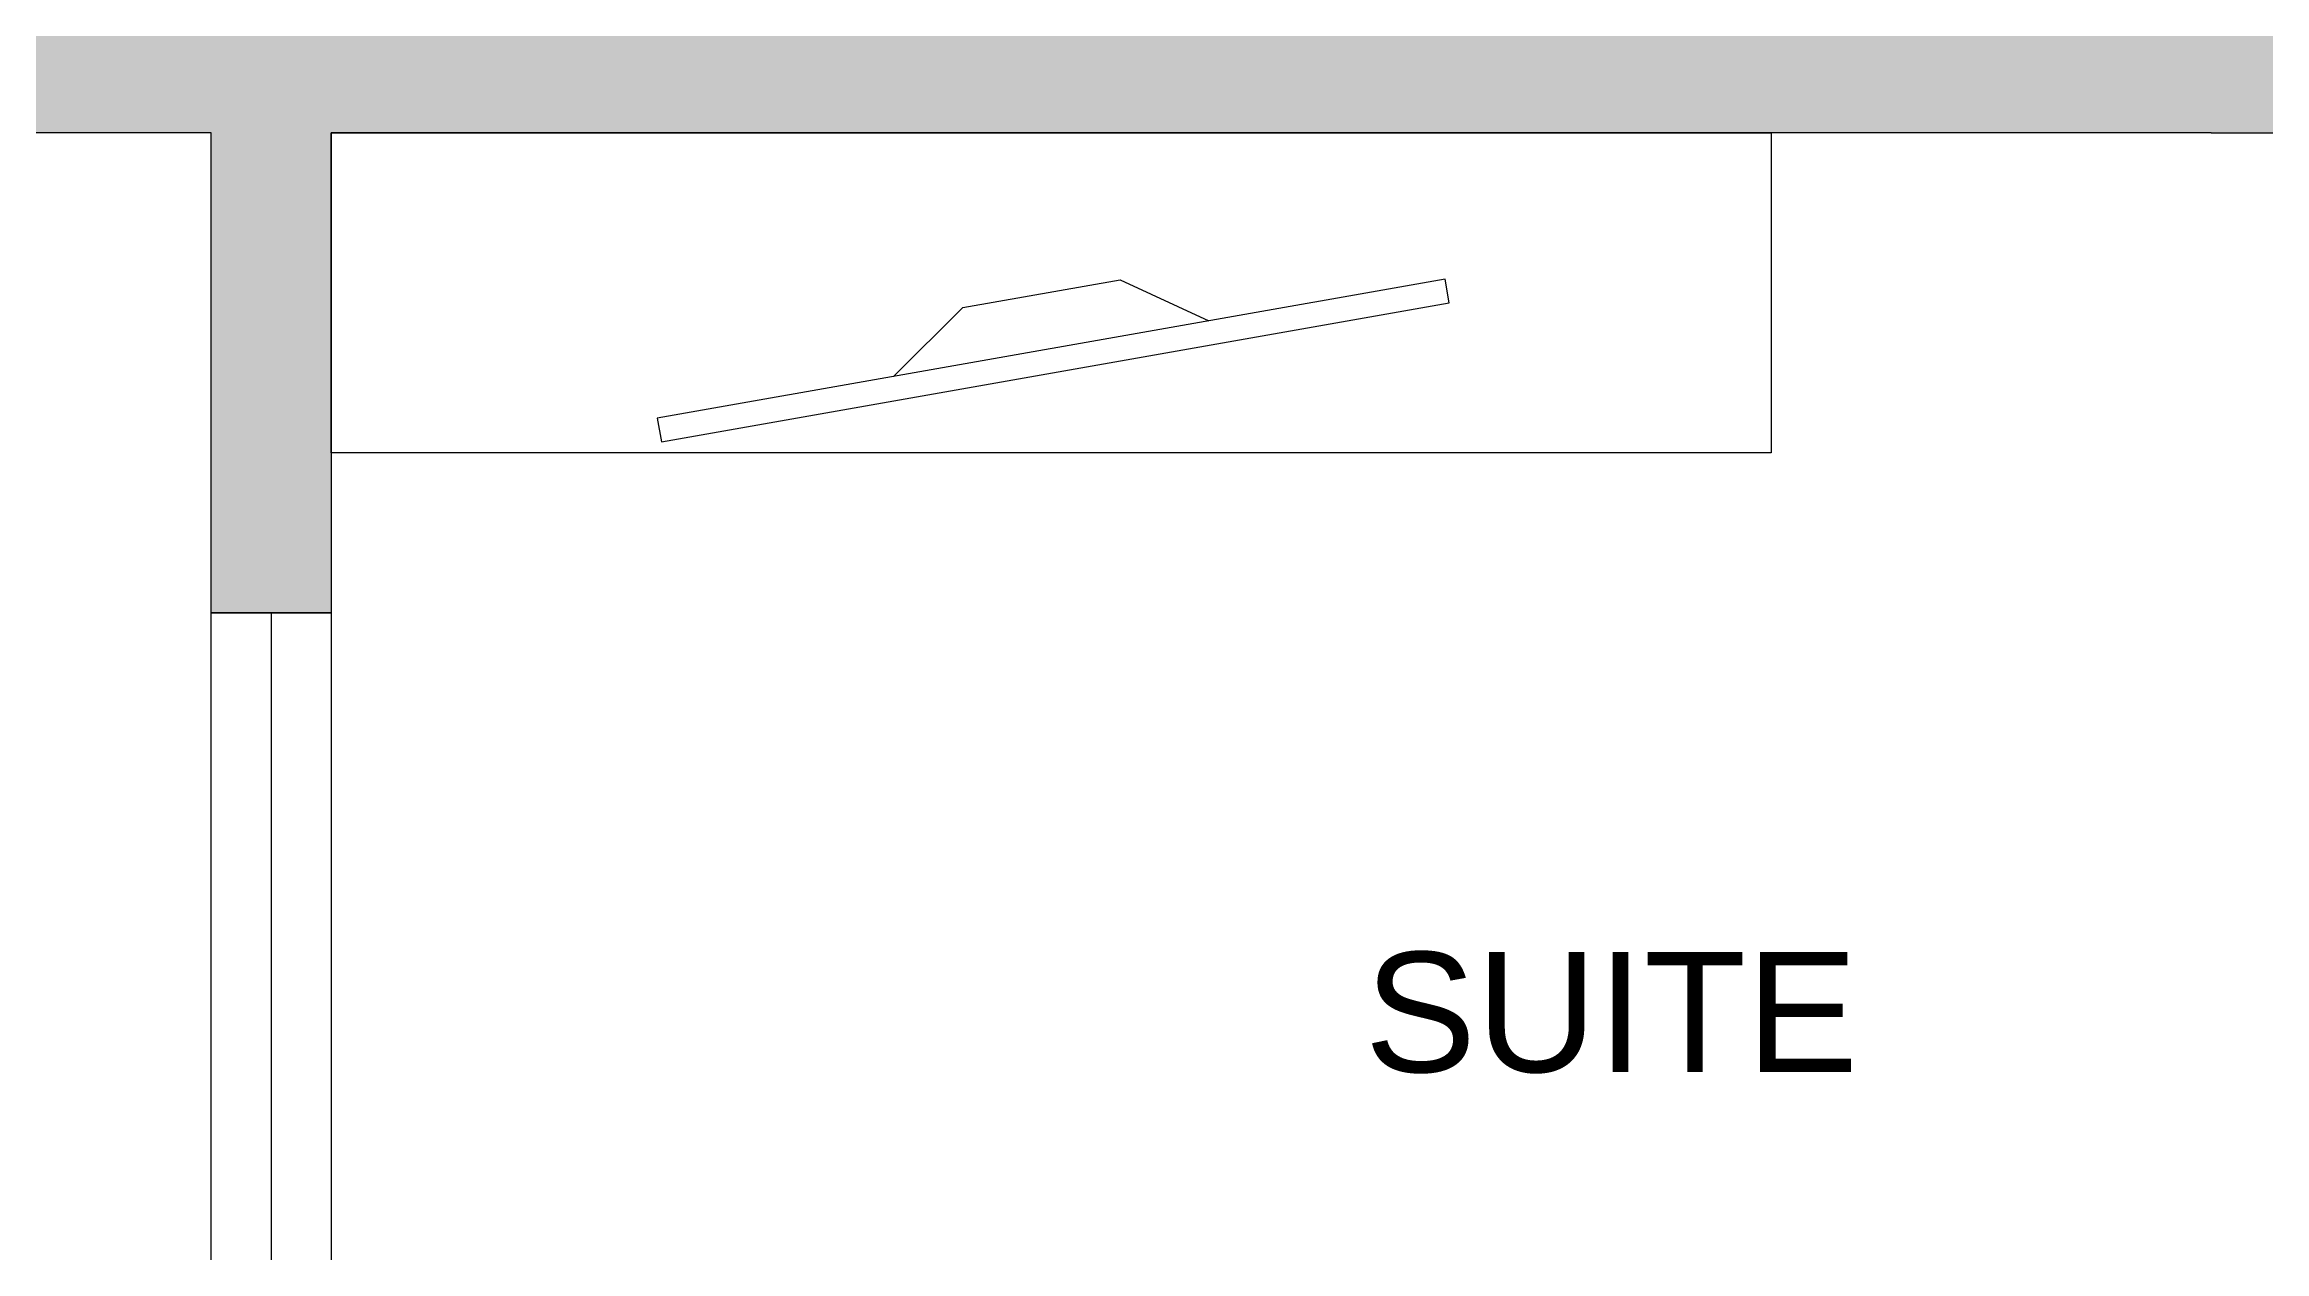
# Model space of a CAD drawing. Header units: metres. Extents: x -6.6 to 15, y 0 to 10.8.
# Drawn here: x 1.642 to 4.417, y 6.902 to 8.41 of the extents above; entities that cross this region are included whole.
import ezdxf

# ---------------------------------------------------------------- set-up
doc = ezdxf.new("R2010")
doc.units = ezdxf.units.M
for name, color, linetype, lineweight, true_color in [('1 - paredes', 7, 'Continuous', 25, 0x000000), ('2 - portas e janelas', 1, 'Continuous', 25, 0xff0000), ('4 - layouts dos objetos', 83, 'Continuous', 25, 0x63c85c), ('6 - legendas', 7, 'Continuous', 25, 0x000000)]:
    doc.layers.add(name, color=color, linetype=linetype, lineweight=lineweight, true_color=true_color)
doc.styles.add('textstyle0', font='')
doc.styles.get('textstyle0').set_extended_font_data('Arial')

msp = doc.modelspace()

# ---------------------------------------------------------------- hatches: boundary and pattern name
at = {"layer": '1 - paredes', "true_color": 0xa0a0a4}
h = msp.add_hatch(color=252, dxfattribs=at)
h.paths.add_polyline_path([(10.3, 10.65), (6.85, 10.65), (6.85, 8.3), (6.85, 7.95), (6.95, 7.95), (6.95, 7.8), (6.7, 7.8), (6.7, 8.3), (5.8, 8.3), (5.8, 7.5), (5.65, 7.5), (5.65, 8.3), (5.3, 8.3), (5.3, 8.45), (6.7, 8.45), (6.7, 10.65), (4.5, 10.65), (4.5, 9.95), (4.35, 9.95), (4.35, 10.65), (0.2, 10.65), (0.2, 9.05), (0.2629, 8.9871), (0.1379, 8.8621), (0, 9), (0, 10.85), (10.45, 10.85), (10.45, 10.3), (10.3, 10.3)])
h.paths.add_polyline_path([(4.35, 9.15), (4.5, 9.15), (4.5, 8.3), (4.35, 8.3), (2, 8.3), (2, 7.7), (1.85, 7.7), (1.85, 8.3), (0.7, 8.3), (0.5621, 8.4379), (0.6871, 8.5629), (0.8, 8.45), (4.35, 8.45)])

# ---------------------------------------------------------------- linework, layer by layer
at = {"layer": '1 - paredes'}
for p, q in [((1.85, 8.3), (0.7, 8.3)), ((1.85, 7.7), (1.85, 8.3)), ((4.35, 8.3), (2, 8.3)), ((2, 8.3), (2, 7.7)), ((4.35, 8.3), (4.5, 8.3)), ((2, 7.7), (1.85, 7.7))]:
    msp.add_line(p, q, dxfattribs=at)
at = {"layer": '2 - portas e janelas', "color": 5, "true_color": 0x0000ff}
for p, q in [((1.85, 5.7), (1.85, 7.7)), ((1.85, 7.7), (2, 7.7)), ((1.925, 7.7), (1.925, 5.7)), ((2, 7.7), (2, 5.7))]:
    msp.add_line(p, q, dxfattribs=at)
at = {"layer": '4 - layouts dos objetos'}
for p, q in [((2, 7.9), (2, 8.3)), ((2, 8.3), (3.8, 8.3)), ((3.8, 8.3), (3.8, 7.9)), ((3.3924, 8.1168), (2.4076, 7.9432)), ((2.7894, 8.0816), (2.9863, 8.1163)), ((2.9863, 8.1163), (3.097, 8.0647)), ((3.3976, 8.0873), (3.3924, 8.1168)), ((2.4128, 7.9136), (3.3976, 8.0873)), ((2.703, 7.9953), (2.7894, 8.0816)), ((2.4076, 7.9432), (2.4128, 7.9136)), ((3.8, 7.9), (2, 7.9))]:
    msp.add_line(p, q, dxfattribs=at)

# ---------------------------------------------------------------- texts
at = {"layer": '6 - legendas', "insert": (3.6, 7.2), "char_height": 0.01, "attachment_point": 5, "style": 'textstyle0'}
msp.add_mtext('\\H0.15;SUITE', dxfattribs=at)

doc.saveas('drawing.dxf')
